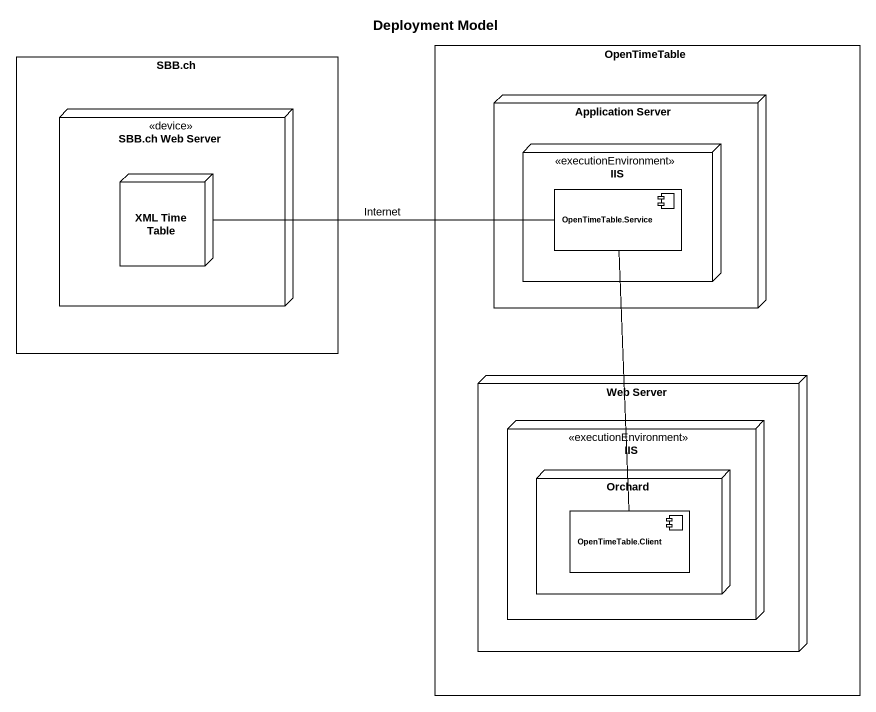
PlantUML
@startuml
title Deployment Model
rectangle "SBB.ch" as SBB_ch {
  node "SBB.ch Web Server" as SBB_ch_Web_Server <<device>> {
    node "XML Time Table" as XML_Time_Table
  }
}
rectangle OpenTimeTable {
  node "Application Server" as Application_Server {
    node IIS <<executionEnvironment>> {
      component "OpenTimeTable.Service" as OpenTimeTable_Service
    }
  }
  node "Web Server" as Web_Server {
    node "IIS" as IIS_2 <<executionEnvironment>> {
      node Orchard {
        component "OpenTimeTable.Client" as OpenTimeTable_Client
      }
    }
  }
}
XML_Time_Table -right- OpenTimeTable_Service : Internet
OpenTimeTable_Service -- OpenTimeTable_Client
@enduml
